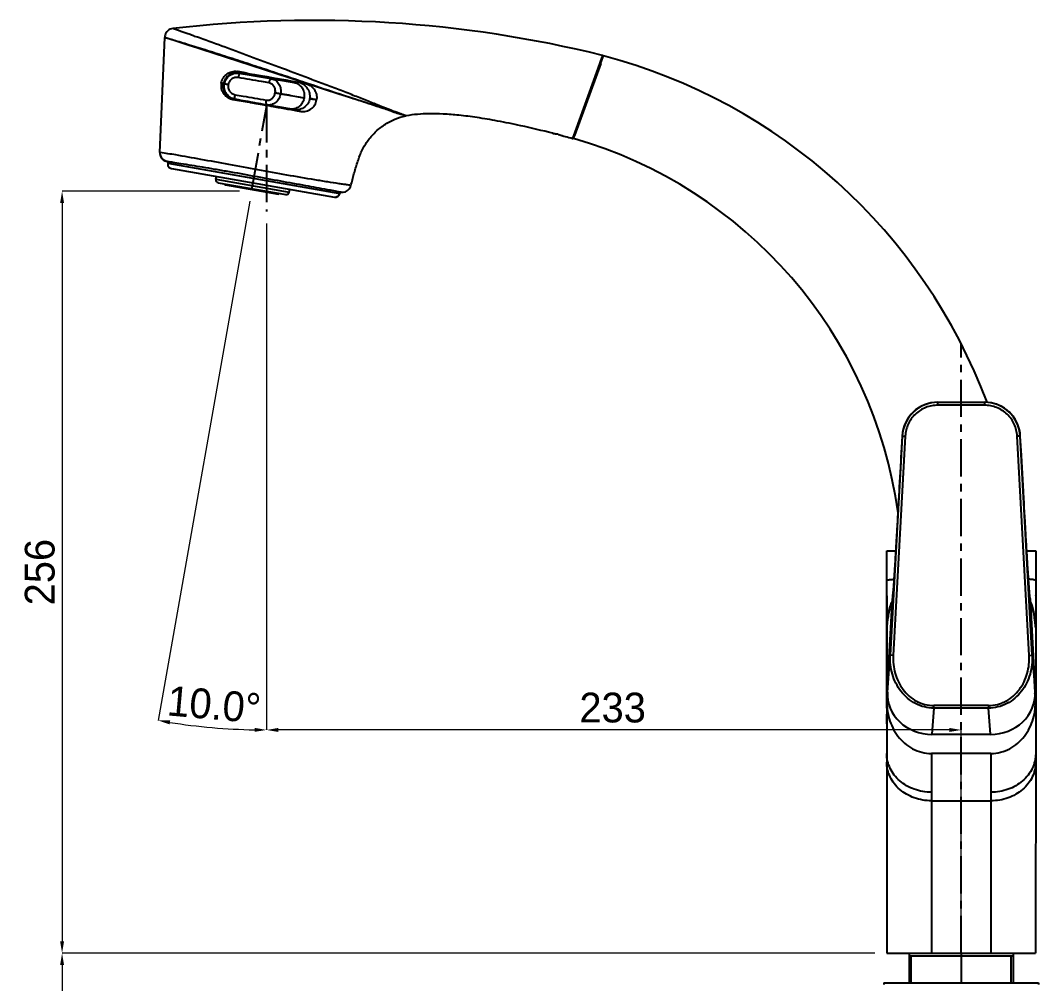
# Model space of a CAD drawing. Extents: x 0 to 1128, y 0 to 827.
# Drawn here: x 404.4 to 746.3, y 301.7 to 625.1 of the extents above; entities that cross this region are included whole.
import ezdxf

# ---------------------------------------------------------------- set-up
doc = ezdxf.new("R2010")
doc.units = 0
doc.header["$LTSCALE"] = 10
doc.header["$MEASUREMENT"] = 0
doc.header["$PDMODE"] = 3
doc.header["$PDSIZE"] = -10
doc.linetypes.add('CENTER', pattern=[2, 1.25, -0.25, 0.25, -0.25])
doc.layers.get('0').update_dxf_attribs({"linetype": 'CONTINUOUS'})
doc.layers.get('DEFPOINTS').update_dxf_attribs({"linetype": 'CONTINUOUS'})
for name, color, linetype in [('DEF_LAYER_ASSEM_MEMBER', 7, 'CONTINUOUS'), ('DLK3015-CA1_시공도$0$1', 7, 'CONTINUOUS'), ('DLK3015-CA1_시공도$0$DEF_LAYER_ASSEM_MEMBER', 7, 'CONTINUOUS')]:
    doc.layers.add(name, color=color, linetype=linetype)
doc.layers.add('실선', color=7, linetype='CONTINUOUS', lineweight=25)
doc.styles.add('DLK3015-CA1_시공도$0$Daelim Dimension', font='')
doc.styles.get('DLK3015-CA1_시공도$0$Daelim Dimension').set_extended_font_data('나눔고딕')
doc.dimstyles.new('DLK3015-CA1_시공도$0$DEFAULT', dxfattribs={"dimscale": 2, "dimtxt": 2, "dimasz": 2, "dimexe": 0, "dimexo": 2, "dimgap": 1, "dimtad": 1, "dimdec": 1, "dimzin": 9, "dimdsep": 46, "dimtxsty": 'DLK3015-CA1_시공도$0$Daelim Dimension', "dimcen": 0.5, "dimclrd": 252, "dimclre": 252, "dimclrt": 3, "dimadec": 1, "dimazin": 0, "dimtfac": 1, "dimtdec": 1, "dimtix": 1, "dimtmove": 0, "dimatfit": 3, "dimfxl": 1, "dimtolj": 1, "dimtzin": 1, "dimlwd": 9, "dimlwe": 9, "dimarcsym": 0})

# ---------------------------------------------------------------- blocks, each defined once
blk = doc.blocks.new('*D3')
at = {"color": 5, "lineweight": 9, "ltscale": 0.5, "transparency": 16777216}
for p, q in [((691.29, 311.97), (418.45, 311.97)), ((418.45, 307.97), (418.45, 123.21)), ((667.03, 119.21), (418.45, 119.21))]:
    blk.add_line(p, q, dxfattribs=at)
at = {"color": 5, "ltscale": 0.5, "transparency": 16777216}
for points in [[(417.78, 307.97), (419.11, 307.97), (418.45, 311.97)], [(417.78, 123.21), (419.11, 123.21), (418.45, 119.21)]]:
    blk.add_solid(points, dxfattribs=at)
at = {"layer": 'DEFPOINTS', "color": 0, "ltscale": 0.5, "transparency": 16777216}
for p in [(695.29, 311.97), (418.45, 119.21), (671.03, 119.21)]:
    blk.add_point(p, dxfattribs=at)
at = {"color": 7, "ltscale": 0.5, "transparency": 16777216, "insert": (411, 215.59), "char_height": 10, "attachment_point": 5, "rotation": 90, "style": 'DLK3015-CA1_시공도$0$Daelim Dimension'}
blk.add_mtext('\\A1;525', dxfattribs=at)
blk = doc.blocks.new('*D4')
at = {"color": 5, "lineweight": 9, "ltscale": 0.5, "transparency": 16777216}
for p, q in [((481.46, 564.45), (450.68, 390.08)), ((487.08, 556.92), (487.08, 386.89))]:
    blk.add_line(p, q, dxfattribs=at)
blk.add_arc((487.08, 596.27), 209.38, 261.0829, 268.9054, dxfattribs=at)
at = {"color": 5, "ltscale": 0.5, "transparency": 16777216}
for points in [[(454.52, 388.76), (454.74, 390.08), (450.68, 390.08)], [(483.09, 387.59), (483.08, 386.26), (487.08, 386.89)]]:
    blk.add_solid(points, dxfattribs=at)
at = {"layer": 'DEFPOINTS', "color": 0, "ltscale": 0.5, "transparency": 16777216}
for p in [(487.08, 596.6), (487.14, 596.59), (482.16, 568.39), (487.08, 560.92), (462.75, 388.31)]:
    blk.add_point(p, dxfattribs=at)
at = {"color": 7, "ltscale": 0.5, "transparency": 16777216, "insert": (469.48, 395.35), "char_height": 10, "attachment_point": 5, "rotation": 354.9941, "style": 'DLK3015-CA1_시공도$0$Daelim Dimension'}
blk.add_mtext('\\A1;10.0°', dxfattribs=at)
blk = doc.blocks.new('*D5')
at = {"color": 5, "lineweight": 9, "ltscale": 0.5, "transparency": 16777216}
for p, q in [((478.05, 567.77), (418.45, 567.77)), ((418.45, 563.77), (418.45, 315.97)), ((478.05, 311.97), (418.45, 311.97))]:
    blk.add_line(p, q, dxfattribs=at)
at = {"color": 5, "ltscale": 0.5, "transparency": 16777216}
for points in [[(417.78, 563.77), (419.11, 563.77), (418.45, 567.77)], [(417.78, 315.97), (419.11, 315.97), (418.45, 311.97)]]:
    blk.add_solid(points, dxfattribs=at)
at = {"layer": 'DEFPOINTS', "color": 0, "ltscale": 0.5, "transparency": 16777216}
for p in [(482.05, 567.77), (418.45, 311.97), (482.05, 311.97)]:
    blk.add_point(p, dxfattribs=at)
at = {"color": 7, "ltscale": 0.5, "transparency": 16777216, "insert": (411, 439.87), "char_height": 10, "attachment_point": 5, "rotation": 90, "style": 'DLK3015-CA1_시공도$0$Daelim Dimension'}
blk.add_mtext('\\A1;256', dxfattribs=at)
blk = doc.blocks.new('*D6')
at = {"color": 5, "lineweight": 9, "ltscale": 0.5, "transparency": 16777216}
for p, q in [((487.08, 458.84), (487.08, 386.89)), ((716.29, 386.89), (491.08, 386.89)), ((720.29, 315.97), (720.29, 386.89))]:
    blk.add_line(p, q, dxfattribs=at)
at = {"color": 5, "ltscale": 0.5, "transparency": 16777216}
for points in [[(491.08, 387.56), (491.08, 386.22), (487.08, 386.89)], [(716.29, 387.56), (716.29, 386.22), (720.29, 386.89)]]:
    blk.add_solid(points, dxfattribs=at)
at = {"layer": 'DEFPOINTS', "color": 0, "ltscale": 0.5, "transparency": 16777216}
for p in [(487.08, 462.84), (487.08, 386.89), (720.29, 311.97)]:
    blk.add_point(p, dxfattribs=at)
at = {"color": 7, "ltscale": 0.5, "transparency": 16777216, "insert": (603.28, 394.34), "char_height": 10, "attachment_point": 5, "style": 'DLK3015-CA1_시공도$0$Daelim Dimension'}
blk.add_mtext('\\A1;233', dxfattribs=at)

msp = doc.modelspace()

# ---------------------------------------------------------------- linework, layer by layer
at = {"color": 7, "linetype": 'Continuous'}
for p, q in [((451.24, 580.81), (452.97, 619.39)), ((452.96, 619.39), (452.96, 619.39)), ((453.23, 619.3), (452.96, 619.39)), ((452.96, 619.39), (452.97, 619.39)), ((469.22, 614.1), (452.97, 619.39)), ((458.06, 617.73), (453.23, 619.3)), ((464.57, 619.21), (463.9, 619.45)), ((494.73, 605.8), (469.22, 614.1)), ((590.19, 585.66), (600.13, 612.96)), ((599.92, 613.35), (590.79, 588.13)), ((599.91, 613.35), (599.14, 611.22)), ((599.3, 610.69), (590.5, 586.52)), ((477.27, 607.97), (477.46, 607.94)), ((477.82, 607.45), (477.7, 607.47)), ((477.96, 607.43), (477.82, 607.45)), ((478.23, 607.38), (477.96, 607.43)), ((478.74, 607.3), (478.23, 607.38)), ((479.23, 607.22), (478.74, 607.3)), ((479.23, 607.22), (479.28, 607.22)), ((479.23, 607.22), (479.28, 607.22)), ((479.28, 607.22), (496.32, 604.21)), ((480.05, 607.43), (482.12, 607.06)), ((482.12, 607.06), (482.06, 606.72)), ((483.05, 606.55), (483.11, 606.89)), ((506.56, 601.96), (494.47, 605.89)), ((500.01, 604.09), (494.73, 605.81)), ((597.87, 607.7), (591.07, 588.87)), ((471.88, 604.05), (471.9, 604.16)), ((472.57, 603.96), (472.56, 603.96)), ((472.57, 604.01), (472.58, 604)), ((472.6, 603.82), (472.61, 603.86)), ((472.6, 603.82), (472.6, 603.82)), ((472.63, 603.95), (472.62, 603.95)), ((472.64, 603.99), (472.64, 603.99)), ((472.9, 603.78), (472.9, 603.79)), ((474.21, 603.56), (472.9, 603.79)), ((472.9, 603.78), (474.21, 603.55)), ((474.21, 603.56), (474.21, 603.55)), ((494.44, 604.9), (494.37, 604.55)), ((495.36, 604.38), (495.42, 604.72)), ((495.42, 604.72), (497.49, 604.35)), ((499.86, 604), (499.98, 603.98)), ((506.55, 601.96), (502.75, 603.2)), ((519.58, 597.72), (506.55, 601.96)), ((475.38, 598.69), (475.72, 598.61)), ((476.33, 598.65), (476.53, 598.61)), ((476.53, 598.61), (476.86, 598.54)), ((476.86, 598.54), (477.68, 598.39)), ((477.57, 598.33), (477.62, 598.32)), ((477.62, 598.32), (478.42, 598.19)), ((477.72, 598.38), (477.67, 598.39)), ((477.72, 598.38), (477.68, 598.39)), ((480.84, 597.83), (477.72, 598.38)), ((489.98, 600.76), (489.99, 600.78)), ((489.98, 600.76), (491.8, 600.44)), ((491.8, 600.46), (489.99, 600.78)), ((491.8, 600.46), (491.8, 600.44)), ((499.7, 599.12), (499.68, 599.01)), ((480.49, 597.82), (478.42, 598.19)), ((480.51, 597.89), (480.49, 597.82)), ((481.48, 597.63), (481.49, 597.72)), ((494.76, 595.38), (491.64, 595.93)), ((492.82, 595.72), (492.8, 595.64)), ((493.79, 595.48), (493.8, 595.54)), ((495.87, 595.11), (493.79, 595.48)), ((498.45, 594.6), (498.63, 594.57)), ((533.92, 593.06), (532.6, 593.49)), ((533.78, 593.1), (532.6, 593.49)), ((533.92, 593.06), (533.78, 593.1)), ((591.07, 588.87), (589.84, 585.48)), ((583.11, 587.22), (583.12, 587.22)), ((583.12, 587.22), (583.17, 587.21)), ((586.47, 586.36), (586.51, 586.35)), ((589.84, 585.48), (589.96, 585.83)), ((451.24, 580.81), (451.39, 580.78)), ((454.02, 577.66), (453.7, 577.72)), ((454.04, 577.66), (453.95, 577.13)), ((453.95, 577.13), (511.66, 566.96)), ((455.17, 575.43), (509.93, 565.77)), ((470.08, 571.77), (470.24, 572.77)), ((470.08, 571.77), (494.67, 567.44)), ((470.9, 570.63), (493.51, 566.64)), ((473.27, 569.96), (491.05, 566.82)), ((494.67, 567.44), (494.86, 568.43)), ((511.41, 567), (511.52, 567.53)), ((511.76, 567.49), (511.65, 566.96)), ((511.66, 566.96), (511.76, 567.49)), ((512.09, 567.43), (511.81, 567.48)), ((515.43, 569.7), (515.43, 569.7)), ((515.43, 569.7), (515.43, 569.7)), ((712.46, 496.91), (728.16, 496.91)), ((712.49, 495.91), (712.49, 496.91)), ((728.13, 495.91), (712.49, 495.91)), ((728.13, 496.91), (728.13, 495.91)), ((700.5, 485.57), (696.47, 411.95)), ((701.5, 485.52), (697.47, 411.89)), ((700.47, 485.57), (700.26, 481.72)), ((700.47, 485.57), (701.5, 485.52)), ((700.47, 485.57), (700.47, 485.57)), ((700.47, 485.57), (700.47, 485.57)), ((740.14, 485.57), (739.11, 485.51)), ((743.13, 411.89), (739.11, 485.51)), ((740.14, 485.57), (739.9, 487.41)), ((744.13, 411.95), (740.11, 485.57)), ((740.14, 485.57), (740.14, 485.57)), ((740.14, 485.57), (740.14, 485.57)), ((740.35, 481.77), (740.14, 485.57)), ((695.3, 431.97), (695.3, 378.97)), ((695.79, 405.32), (697.2, 431.01)), ((697.21, 431.09), (697.2, 431.01)), ((743.41, 431.01), (743.4, 431.09)), ((743.41, 431.01), (744.81, 405.32)), ((745.3, 431.97), (745.3, 378.97)), ((695.51, 399.62), (696.47, 411.95)), ((697.47, 411.89), (696.47, 411.95)), ((743.13, 411.89), (744.13, 411.95)), ((744.13, 411.95), (745.09, 399.62)), ((695.51, 399.62), (695.79, 405.32)), ((745.09, 399.62), (744.81, 405.32)), ((711.14, 394.2), (710.46, 385.42)), ((729.46, 395.07), (711.14, 395.07)), ((711.14, 394.2), (711.14, 395.07)), ((729.46, 394.2), (711.14, 394.2)), ((729.46, 395.07), (729.46, 394.2)), ((730.14, 385.42), (729.46, 394.2)), ((710.46, 385.42), (730.14, 385.42))]:
    msp.add_line(p, q, dxfattribs=at)
for p, q in [((695.3, 446.97), (698.3, 446.97)), ((742.31, 446.97), (745.3, 446.97)), ((720.29, 311.97), (720.29, 301.97))]:
    msp.add_line(p, q)
at = {"color": 6, "linetype": 'Continuous'}
for p, q in [((745.3, 431.97), (745.3, 431.99)), ((695.3, 394.21), (695.3, 394.22)), ((695.3, 378.97), (695.3, 378.95))]:
    msp.add_line(p, q, dxfattribs=at)
at = {"color": 7, "linetype": 'Continuous'}
for points in [[(455.61, 622.38), (455.17, 622.29), (454.72, 622.13), (454.31, 621.9), (453.95, 621.62), (453.64, 621.3), (453.39, 620.94), (453.2, 620.56), (453.06, 620.17), (452.99, 619.77), (452.96, 619.39)], [(469.22, 614.1), (464.86, 615.52), (461.12, 616.73), (458.06, 617.73)], [(600.13, 612.96), (600.14, 613.03), (600.14, 613.1), (600.13, 613.16), (600.1, 613.22), (600.06, 613.27), (600.01, 613.31), (599.96, 613.34), (599.92, 613.35)], [(477.7, 607.47), (477.64, 607.47), (477.58, 607.48), (477.51, 607.49), (477.42, 607.5), (477.3, 607.51), (477.14, 607.52), (476.91, 607.52), (476.63, 607.51), (476.31, 607.47), (475.98, 607.41), (475.62, 607.31), (475.26, 607.17), (474.9, 607.01), (474.55, 606.8), (474.21, 606.55), (473.89, 606.27), (473.59, 605.94), (473.31, 605.58), (473.07, 605.18), (472.87, 604.75), (472.71, 604.29), (472.61, 603.86)], [(472.6, 603.82), (472.55, 603.41), (472.54, 602.96), (472.57, 602.52), (472.64, 602.09), (472.75, 601.68), (472.89, 601.3), (473.07, 600.94), (473.27, 600.6), (473.5, 600.29), (473.74, 600.01), (474, 599.75), (474.28, 599.53), (474.56, 599.33), (474.84, 599.16), (475.11, 599.02), (475.36, 598.92)], [(515.73, 598.97), (511.38, 600.39), (506.55, 601.96)], [(475.36, 598.92), (475.57, 598.84), (475.73, 598.79), (475.85, 598.76), (475.94, 598.74), (476, 598.72), (476.06, 598.7), (476.12, 598.69), (476.17, 598.68), (476.22, 598.67), (476.33, 598.65)], [(589.84, 585.48), (589.9, 585.47), (589.98, 585.48), (590.07, 585.51), (590.14, 585.58), (590.19, 585.66)], [(451.24, 580.81), (451.26, 580.31), (451.44, 579.59), (451.81, 578.91), (452.34, 578.35), (452.99, 577.94), (453.7, 577.72)], [(451.24, 580.81), (451.26, 580.8), (451.31, 580.8)], [(453.95, 577.13), (453.94, 576.84), (454, 576.45), (454.18, 576.08), (454.45, 575.78), (454.79, 575.55), (455.17, 575.43)], [(512.09, 567.43), (512.81, 567.41), (513.59, 567.6), (514.3, 567.99), (514.87, 568.54), (515.27, 569.21), (515.43, 569.7)], [(710.38, 496.71), (708.63, 496.29), (706.73, 495.46), (705, 494.32), (703.49, 492.89), (702.25, 491.23), (701.32, 489.38)], [(739.9, 487.41), (739.3, 489.38), (738.36, 491.22), (737.12, 492.89), (735.62, 494.31), (733.89, 495.46), (731.99, 496.28), (730.23, 496.71)], [(701.32, 489.38), (700.72, 487.41), (700.47, 485.57)], [(700.47, 485.57), (699.76, 472.75), (699.44, 467), (699.14, 461.67), (698.86, 456.71), (698.6, 452.1), (698.35, 447.83), (698.11, 443.92), (697.9, 440.41), (697.7, 437.37), (697.53, 434.88), (697.39, 433.01), (697.28, 431.76), (697.2, 431.09)], [(741.17, 466.99), (740.5, 478.98), (740.14, 485.57)], [(743.4, 431.09), (743.33, 431.75), (743.22, 433.01), (743.07, 434.88), (742.9, 437.37), (742.71, 440.41), (742.49, 443.92), (742.26, 447.83), (742.01, 452.1), (741.75, 456.71), (741.47, 461.66), (741.17, 466.99)]]:
    msp.add_lwpolyline(points, dxfattribs=at)
for centre, radius, start, end in [((502.8, 218.6), 406.52, 76.1786, 96.6657), ((479.1, 602.15), 5.36, 88.329, 100.272), ((479.09, 602), 5.51, 79.9996, 88.3383), ((479.36, 603.58), 5.47, 251.9694, 252.4366), ((479.37, 603.59), 5.48, 252.4367, 253.3327), ((479.38, 603.62), 5.51, 253.3372, 259.999), ((937.85, 3189.52), 2627.21, 260.22489, 260.34615), ((105.46, -1544.03), 2179, 79.64138, 79.78758), ((383.46, -24.49), 634.24, 79.44159, 79.6633), ((629.31, 1376.68), 788.29, 260.35837, 260.53674), ((581.29, 573.11), 14.22, 82.2644, 82.4188), ((581.75, 576.57), 10.74, 81.8086, 82.2111), ((581.04, 572.29), 15.09, 69.4056, 69.5679), ((579.11, 567.2), 20.53, 68.9734, 69.3407), ((471.07, 571.62), 1, 171, 260), ((473.31, 570.2), 0.25, 170.5, 260), ((491.09, 567.07), 0.25, 260, 349.5), ((493.68, 567.63), 1, 260, 349), ((510.19, 567.24), 1.49, 260, 349), ((510.19, 567.25), 1.5, 260.0313, 275.0721), ((510.19, 567.23), 1.48, 275.0853, 276.1235), ((510.18, 567.28), 1.53, 290.3206, 291.6482), ((510.21, 567.22), 1.46, 305.2913, 306.4091), ((510.19, 567.24), 1.49, 306.446, 349.0012), ((712.46, 484.91), 12, 89.9979, 176.8462), ((712.48, 484.91), 12, 89.9933, 176.8627), ((728.13, 484.91), 12, 3.1282, 89.9976), ((728.15, 484.91), 12, 13.0705, 89.9927), ((728.13, 484.91), 12.03, 3.1544, 13.0621), ((689.19, 432.12), 8.08, 352.0694, 352.5122), ((751.11, 432.08), 7.78, 187.4742, 187.9301)]:
    msp.add_arc(centre, radius, start, end, dxfattribs=at)
for centre, major_axis, ratio, start_param, end_param in [((482.13, 607.07), (0.985, -0.174), 0.003491, -1.570796, 0), ((488.77, 605.9), (6.25, -1.1), 0.003491, 3.579805, 5.844973), ((495.42, 604.72), (0.985, -0.174), 0.003491, -3.141593, -1.570796), ((480.49, 597.82), (0.985, -0.174), 0.003491, 0, 1.570796), ((487.15, 596.71), (6.4, -1.14), 0.00332, 0.793891, 2.976027), ((487.14, 596.64), (5.66, -1), 0.003491, -3.141593, 0), ((493.79, 595.47), (0.985, -0.174), 0.003491, 1.570796, 3.141593), ((710.51, 399.06), (15.01, 0.27), 0.909026, -3.201827, -1.590326), ((730.09, 399.06), (-15.01, 0.27), 0.909026, -4.69286, -3.081358)]:
    msp.add_ellipse(centre, major_axis=major_axis, ratio=ratio, start_param=start_param, end_param=end_param, dxfattribs=at)
for points, knots in [([(463.9, 619.45), (463.34, 619.65), (462.27, 620.04), (460.73, 620.59), (459.33, 621.08), (458.11, 621.51), (457.22, 621.82), (456.63, 622.02), (456.28, 622.15), (456, 622.24), (455.8, 622.31), (455.68, 622.35), (455.63, 622.37), (455.61, 622.38)], [0, 0, 0, 0, 0.201996, 0.389356, 0.559087, 0.707441, 0.830179, 0.88047, 0.922608, 0.956065, 0.980328, 0.995044, 1, 1, 1, 1]), ([(452.96, 619.39), (453.14, 619.34), (453.81, 619.15), (455.19, 618.75), (457.24, 618.15), (460.8, 617.07), (465.82, 615.51), (472.24, 613.46), (479, 611.26), (485.95, 608.97), (493.01, 606.64), (497.73, 605.07), (500.09, 604.28)], [0, 0, 0, 0, 0.011495, 0.042179, 0.086916, 0.141169, 0.267222, 0.405736, 0.54963, 0.698286, 0.849225, 1, 1, 1, 1]), ([(533.47, 593.21), (532.88, 593.44), (531.32, 594), (528.58, 595.04), (525.08, 596.41), (521.06, 598.02), (516.69, 599.76), (512.06, 601.55), (507.27, 603.37), (500.74, 605.84), (492.52, 608.92), (482.77, 612.55), (473.47, 615.98), (467.44, 618.18), (464.57, 619.21)], [0, 0, 0, 0, 0.025935, 0.067409, 0.119541, 0.179019, 0.243535, 0.311298, 0.381114, 0.452203, 0.595955, 0.738598, 0.87571, 1, 1, 1, 1]), ([(471.9, 604.15), (472.01, 604.76), (472.47, 605.93), (473.77, 607.26), (475.45, 608), (476.67, 608.06), (477.27, 607.97)], [0, 0, 0, 0, 0.255514, 0.504536, 0.751017, 1, 1, 1, 1]), ([(472.9, 603.79), (472.95, 604.09), (473.12, 604.66), (473.53, 605.45), (474.09, 606.14), (474.77, 606.7), (475.54, 607.12), (476.38, 607.37), (477.24, 607.47), (477.82, 607.42), (478.1, 607.37)], [0, 0, 0, 0, 0.127469, 0.253824, 0.379555, 0.504888, 0.629633, 0.753749, 0.877285, 1, 1, 1, 1]), ([(477.59, 605.94), (477.22, 606.01), (476.63, 605.99), (475.91, 605.76), (475.4, 605.48), (474.97, 605.1), (474.61, 604.64), (474.35, 604.12), (474.25, 603.75), (474.21, 603.56)], [0, 0, 0, 0, 0.247306, 0.372134, 0.497317, 0.622775, 0.748425, 0.874187, 1, 1, 1, 1]), ([(480.05, 607.43), (479.68, 607.5), (479.04, 607.62), (478.3, 607.76), (477.85, 607.84), (477.61, 607.89), (477.45, 607.92), (477.37, 607.94), (477.34, 607.95)], [0, 0, 0, 0, 0.405165, 0.708595, 0.821161, 0.907369, 0.967038, 1, 1, 1, 1]), ([(477.46, 607.94), (479.3, 607.62), (486.76, 606.31), (494.23, 605), (499.86, 604)], [0, 0, 0, 0, 0.245862, 1, 1, 1, 1]), ([(478.1, 607.37), (478.09, 607.37), (478.05, 607.36), (478.02, 607.32), (477.99, 607.28), (477.95, 607.22), (477.9, 607.12), (477.84, 606.96), (477.77, 606.73), (477.7, 606.48), (477.64, 606.21), (477.6, 606.03), (477.59, 605.94)], [0, 0, 0, 0, 0.035006, 0.061435, 0.095704, 0.138619, 0.190234, 0.318108, 0.473501, 0.646142, 0.824978, 1, 1, 1, 1]), ([(487.94, 604.12), (487.11, 604.26), (483.66, 604.87), (480.21, 605.48), (477.59, 605.94)], [0, 0, 0, 0, 0.241051, 1, 1, 1, 1]), ([(478.1, 607.37), (478.06, 607.38), (477.99, 607.4), (477.9, 607.41), (477.84, 607.43), (477.81, 607.43), (477.78, 607.44), (477.76, 607.44), (477.75, 607.45), (477.74, 607.45), (477.74, 607.45), (477.74, 607.45), (477.73, 607.45), (477.74, 607.45), (477.74, 607.45), (477.74, 607.45), (477.75, 607.45), (477.76, 607.45), (477.78, 607.45), (477.8, 607.45), (477.83, 607.44), (477.87, 607.44), (477.94, 607.43), (478.03, 607.42), (478.17, 607.39), (478.33, 607.37), (478.52, 607.34), (478.82, 607.29), (479.06, 607.25), (479.23, 607.22)], [0, 0, 0, 0, 0.067887, 0.121844, 0.143568, 0.161775, 0.176452, 0.187599, 0.19185, 0.195222, 0.197718, 0.199347, 0.20015, 0.200591, 0.201735, 0.20373, 0.206597, 0.21034, 0.220465, 0.23411, 0.251274, 0.271954, 0.296148, 0.35506, 0.42797, 0.514824, 0.615567, 0.730119, 1, 1, 1, 1]), ([(488.84, 605.48), (487.98, 605.63), (484.4, 606.26), (480.82, 606.89), (478.1, 607.37)], [0, 0, 0, 0, 0.241044, 1, 1, 1, 1]), ([(487.94, 604.11), (487.96, 604.2), (488, 604.38), (488.08, 604.65), (488.16, 604.86), (488.25, 605.02), (488.33, 605.15), (488.44, 605.29), (488.57, 605.41), (488.71, 605.48), (488.8, 605.48), (488.84, 605.48)], [0, 0, 0, 0, 0.155644, 0.315682, 0.472499, 0.546987, 0.617509, 0.743563, 0.847379, 0.930521, 1, 1, 1, 1]), ([(496.32, 604.21), (495.32, 604.38), (492.82, 604.8), (490.33, 605.22), (488.84, 605.48)], [0, 0, 0, 0, 0.40201, 1, 1, 1, 1]), ([(488.84, 605.48), (489.09, 605.44), (489.57, 605.29), (490.23, 604.92), (490.81, 604.4), (491.28, 603.76), (491.62, 603.01), (491.9, 601.91), (491.9, 601.03), (491.8, 600.46)], [0, 0, 0, 0, 0.115161, 0.231549, 0.3505, 0.473208, 0.600314, 0.731335, 1, 1, 1, 1]), ([(471.88, 604.05), (471.77, 603.47), (471.79, 602.25), (472.49, 600.59), (473.74, 599.31), (474.82, 598.82), (475.38, 598.68)], [0, 0, 0, 0, 0.253004, 0.505582, 0.754396, 1, 1, 1, 1]), ([(472.14, 604.02), (472.1, 604.03), (472.04, 604.04), (471.96, 604.05), (471.9, 604.05), (471.88, 604.06), (471.87, 604.06)], [0, 0, 0, 0, 0.416923, 0.722551, 0.916794, 1, 1, 1, 1]), ([(471.89, 604.15), (471.89, 604.15), (471.92, 604.14), (471.97, 604.13), (472.05, 604.11), (472.12, 604.1), (472.15, 604.09)], [0, 0, 0, 0, 0.082842, 0.27696, 0.58271, 1, 1, 1, 1]), ([(472.56, 603.96), (472.52, 603.97), (472.38, 603.99), (472.24, 604.01), (472.14, 604.02)], [0, 0, 0, 0, 0.292929, 1, 1, 1, 1]), ([(472.15, 604.09), (472.18, 604.08), (472.32, 604.06), (472.46, 604.03), (472.57, 604.01)], [0, 0, 0, 0, 0.206671, 1, 1, 1, 1]), ([(472.63, 603.81), (472.63, 603.82), (472.62, 603.82), (472.61, 603.82), (472.6, 603.82)], [0, 0, 0, 0, 0.663263, 1, 1, 1, 1]), ([(472.61, 603.86), (472.61, 603.86), (472.61, 603.86), (472.62, 603.85), (472.63, 603.85), (472.63, 603.85), (472.64, 603.85)], [0, 0, 0, 0, 0.071026, 0.258755, 0.568124, 1, 1, 1, 1]), ([(472.9, 603.78), (472.84, 603.79), (472.75, 603.8), (472.66, 603.81), (472.63, 603.81)], [0, 0, 0, 0, 0.632075, 1, 1, 1, 1]), ([(472.64, 603.85), (472.67, 603.84), (472.76, 603.82), (472.85, 603.8), (472.9, 603.79)], [0, 0, 0, 0, 0.367925, 1, 1, 1, 1]), ([(476.56, 598.63), (476.28, 598.69), (475.71, 598.84), (474.93, 599.24), (474.22, 599.77), (473.64, 600.43), (473.2, 601.19), (472.92, 602.03), (472.81, 602.9), (472.85, 603.49), (472.9, 603.78)], [0, 0, 0, 0, 0.124837, 0.249747, 0.374716, 0.499716, 0.624754, 0.749831, 0.874922, 1, 1, 1, 1]), ([(474.21, 603.55), (474.18, 603.36), (474.15, 602.97), (474.21, 602.4), (474.39, 601.84), (474.67, 601.34), (475.05, 600.9), (475.5, 600.55), (476.02, 600.29), (476.38, 600.19), (476.57, 600.16)], [0, 0, 0, 0, 0.125669, 0.251286, 0.37679, 0.502103, 0.627141, 0.751824, 0.876107, 1, 1, 1, 1]), ([(489.99, 600.78), (490.05, 601.16), (490.06, 601.74), (489.87, 602.47), (489.63, 602.96), (489.3, 603.39), (488.9, 603.74), (488.44, 603.99), (488.11, 604.09), (487.94, 604.12)], [0, 0, 0, 0, 0.262683, 0.391655, 0.517762, 0.640936, 0.761681, 0.880977, 1, 1, 1, 1]), ([(496.32, 604.21), (496.59, 604.16), (497.13, 604.01), (497.87, 603.62), (498.52, 603.09), (499.05, 602.43), (499.45, 601.67), (499.71, 600.84), (499.8, 599.98), (499.75, 599.4), (499.7, 599.12)], [0, 0, 0, 0, 0.121911, 0.244292, 0.36756, 0.491966, 0.617595, 0.744345, 0.871939, 1, 1, 1, 1]), ([(499.96, 603.95), (499.65, 604), (498.83, 604.13), (498.01, 604.27), (497.49, 604.35)], [0, 0, 0, 0, 0.372749, 1, 1, 1, 1]), ([(501.64, 598.86), (501.75, 599.48), (501.7, 600.79), (500.82, 602.53), (499.34, 603.8), (498.12, 604.24), (497.49, 604.35)], [0, 0, 0, 0, 0.249738, 0.499617, 0.749708, 1, 1, 1, 1]), ([(499.86, 604), (499.89, 604), (499.96, 603.98), (500.04, 603.97), (500.09, 603.96)], [0, 0, 0, 0, 0.291555, 1, 1, 1, 1]), ([(500.21, 603.92), (500.19, 603.92), (500.11, 603.93), (500.03, 603.94), (499.96, 603.95)], [0, 0, 0, 0, 0.158765, 1, 1, 1, 1]), ([(499.98, 603.98), (500.59, 603.86), (501.77, 603.37), (503.14, 602.07), (503.93, 600.37), (503.99, 599.12), (503.9, 598.52)], [0, 0, 0, 0, 0.254891, 0.505595, 0.752724, 1, 1, 1, 1]), ([(500.09, 604.28), (503.44, 603.17), (508.42, 601.5), (514.98, 599.34), (519.67, 597.82), (523.42, 596.61), (526.22, 595.69), (528.14, 595.05), (529.86, 594.47), (531.33, 593.96), (532.51, 593.55), (533.19, 593.32), (533.47, 593.21)], [0, 0, 0, 0, 0.301199, 0.447933, 0.589271, 0.721639, 0.783621, 0.841431, 0.893413, 0.93857, 0.974831, 1, 1, 1, 1]), ([(475.72, 598.61), (475.7, 598.61), (475.65, 598.63), (475.76, 598.62), (475.84, 598.6), (476.05, 598.58), (476.32, 598.53), (476.67, 598.48), (477.1, 598.41), (477.41, 598.36), (477.57, 598.33)], [0, 0, 0, 0, 0.022525, 0.040824, 0.099592, 0.199154, 0.339351, 0.519869, 0.740349, 1, 1, 1, 1]), ([(475.72, 598.61), (477.58, 598.28), (485.16, 596.94), (492.73, 595.6), (498.45, 594.6)], [0, 0, 0, 0, 0.246132, 1, 1, 1, 1]), ([(477.67, 598.39), (477.5, 598.42), (477.27, 598.47), (476.97, 598.52), (476.78, 598.56), (476.62, 598.59), (476.48, 598.62), (476.39, 598.64), (476.32, 598.65), (476.28, 598.66), (476.25, 598.67), (476.23, 598.67), (476.21, 598.68), (476.2, 598.68), (476.2, 598.68), (476.19, 598.68), (476.19, 598.68), (476.19, 598.69), (476.19, 598.69), (476.19, 598.69), (476.2, 598.69), (476.21, 598.69), (476.22, 598.68), (476.24, 598.68), (476.26, 598.68), (476.3, 598.67), (476.36, 598.67), (476.45, 598.65), (476.52, 598.64), (476.56, 598.63)], [0, 0, 0, 0, 0.269881, 0.384433, 0.485176, 0.572031, 0.644941, 0.703853, 0.728047, 0.748728, 0.765892, 0.779537, 0.789661, 0.793405, 0.796271, 0.798267, 0.799411, 0.799852, 0.800655, 0.802284, 0.80478, 0.808152, 0.812403, 0.823549, 0.838227, 0.856433, 0.878157, 0.932113, 1, 1, 1, 1]), ([(476.56, 598.63), (476.55, 598.64), (476.52, 598.66), (476.5, 598.71), (476.48, 598.76), (476.47, 598.83), (476.46, 598.94), (476.46, 599.12), (476.46, 599.35), (476.49, 599.61), (476.52, 599.89), (476.55, 600.07), (476.57, 600.16)], [0, 0, 0, 0, 0.034998, 0.061414, 0.095665, 0.138556, 0.190155, 0.31799, 0.473218, 0.646014, 0.824935, 1, 1, 1, 1]), ([(476.56, 598.63), (477.03, 598.55), (478.86, 598.23), (480.69, 597.91), (482.05, 597.67)], [0, 0, 0, 0, 0.25311, 1, 1, 1, 1]), ([(476.57, 600.16), (477.46, 600), (480.91, 599.39), (484.36, 598.78), (486.92, 598.33)], [0, 0, 0, 0, 0.257797, 1, 1, 1, 1]), ([(486.92, 598.33), (486.9, 598.24), (486.88, 598.06), (486.87, 597.78), (486.88, 597.51), (486.92, 597.26), (486.98, 597.05), (487.07, 596.89), (487.18, 596.78), (487.26, 596.75), (487.3, 596.74)], [0, 0, 0, 0, 0.155712, 0.315791, 0.47262, 0.617541, 0.743576, 0.847376, 0.930513, 1, 1, 1, 1]), ([(486.92, 598.33), (487.09, 598.3), (487.43, 598.28), (487.95, 598.35), (488.45, 598.54), (488.9, 598.84), (489.29, 599.22), (489.61, 599.68), (489.85, 600.2), (489.95, 600.58), (489.98, 600.76)], [0, 0, 0, 0, 0.11891, 0.238085, 0.358718, 0.481771, 0.60776, 0.736612, 0.867695, 1, 1, 1, 1]), ([(491.8, 600.44), (491.69, 599.87), (491.39, 599.03), (490.74, 598.09), (490.16, 597.5), (489.49, 597.07), (488.78, 596.79), (488.04, 596.67), (487.54, 596.7), (487.3, 596.74)], [0, 0, 0, 0, 0.272557, 0.404141, 0.531343, 0.653685, 0.771783, 0.886821, 1, 1, 1, 1]), ([(499.68, 599.01), (499.63, 598.72), (499.48, 598.16), (499.09, 597.38), (498.58, 596.69), (497.94, 596.12), (497.21, 595.68), (496.42, 595.4), (495.59, 595.29), (495.03, 595.33), (494.76, 595.38)], [0, 0, 0, 0, 0.128061, 0.255655, 0.382405, 0.508034, 0.63244, 0.755708, 0.878089, 1, 1, 1, 1]), ([(501.64, 598.86), (501.53, 598.23), (501.03, 597.02), (499.61, 595.68), (497.79, 595), (496.49, 595), (495.87, 595.11)], [0, 0, 0, 0, 0.249738, 0.499606, 0.749692, 1, 1, 1, 1]), ([(498.63, 594.57), (499.22, 594.49), (500.45, 594.55), (502.13, 595.32), (503.38, 596.66), (503.8, 597.82), (503.88, 598.4)], [0, 0, 0, 0, 0.250221, 0.502054, 0.753188, 1, 1, 1, 1]), ([(503.76, 598.45), (503.5, 598.5), (502.79, 598.64), (502.08, 598.77), (501.64, 598.86)], [0, 0, 0, 0, 0.377207, 1, 1, 1, 1]), ([(501.64, 598.86), (502.08, 598.78), (502.79, 598.67), (503.5, 598.55), (503.77, 598.51)], [0, 0, 0, 0, 0.622794, 1, 1, 1, 1]), ([(503.95, 598.41), (503.94, 598.41), (503.88, 598.43), (503.81, 598.44), (503.76, 598.45)], [0, 0, 0, 0, 0.191558, 1, 1, 1, 1]), ([(503.88, 598.4), (503.89, 598.41), (503.89, 598.45), (503.9, 598.49), (503.9, 598.52)], [0, 0, 0, 0, 0.240234, 1, 1, 1, 1]), ([(482.05, 597.67), (482.5, 597.59), (484.25, 597.28), (486, 596.97), (487.3, 596.74)], [0, 0, 0, 0, 0.255023, 1, 1, 1, 1]), ([(487.3, 596.74), (488.79, 596.47), (491.28, 596.02), (493.76, 595.56), (494.76, 595.38)], [0, 0, 0, 0, 0.597991, 1, 1, 1, 1]), ([(495.87, 595.11), (496.23, 595.04), (496.88, 594.92), (497.62, 594.78), (498.08, 594.69), (498.31, 594.65), (498.47, 594.61), (498.55, 594.6), (498.58, 594.59)], [0, 0, 0, 0, 0.406764, 0.710748, 0.823186, 0.908992, 0.967986, 1, 1, 1, 1]), ([(528.87, 594.7), (528.18, 594.92), (525.09, 595.93), (521.99, 596.94), (519.58, 597.72)], [0, 0, 0, 0, 0.222343, 1, 1, 1, 1]), ([(515.43, 569.7), (515.59, 570.34), (515.91, 571.63), (516.43, 573.55), (517, 575.45), (517.59, 577.35), (518.21, 579.24), (518.95, 581.09), (519.86, 582.86), (521.29, 585.09), (523.45, 587.62), (526.56, 590.14), (530.07, 592.04), (532.62, 592.82), (533.92, 593.06)], [0, 0, 0, 0, 0.062548, 0.125082, 0.187628, 0.250228, 0.312816, 0.375311, 0.437844, 0.500387, 0.625285, 0.75026, 0.875254, 1, 1, 1, 1]), ([(528.87, 594.7), (529.57, 594.47), (530.81, 594.06), (532.05, 593.66), (532.6, 593.49)], [0, 0, 0, 0, 0.561672, 1, 1, 1, 1]), ([(533.92, 593.06), (533.92, 593.06), (533.9, 593.06), (533.89, 593.07), (533.85, 593.08), (533.81, 593.1), (533.74, 593.12), (533.63, 593.16), (533.54, 593.19), (533.47, 593.21)], [0, 0, 0, 0, 0.013581, 0.059078, 0.135922, 0.244043, 0.384213, 0.557196, 1, 1, 1, 1]), ([(583.11, 587.22), (579.58, 588.11), (573.44, 589.58), (564.97, 591.31), (558.04, 592.49), (551.94, 593.28), (546.57, 593.71), (540.63, 593.84), (536.47, 593.52), (533.92, 593.06)], [0, 0, 0, 0, 0.219257, 0.379909, 0.520097, 0.642631, 0.750074, 0.844229, 1, 1, 1, 1]), ([(583.28, 587.2), (583.3, 587.19), (583.37, 587.18), (583.44, 587.17), (583.49, 587.17)], [0, 0, 0, 0, 0.216138, 1, 1, 1, 1]), ([(583.49, 587.17), (583.56, 587.15), (583.7, 587.13), (583.85, 587.11), (583.92, 587.09)], [0, 0, 0, 0, 0.462337, 1, 1, 1, 1]), ([(583.92, 587.09), (584.01, 587.08), (584.19, 587.04), (584.36, 587), (584.45, 586.98)], [0, 0, 0, 0, 0.482637, 1, 1, 1, 1]), ([(585.02, 586.84), (584.93, 586.87), (584.74, 586.91), (584.55, 586.96), (584.45, 586.98)], [0, 0, 0, 0, 0.502305, 1, 1, 1, 1]), ([(585.02, 586.84), (585.11, 586.81), (585.29, 586.76), (585.47, 586.71), (585.56, 586.68)], [0, 0, 0, 0, 0.511856, 1, 1, 1, 1]), ([(585.56, 586.68), (585.64, 586.66), (585.8, 586.6), (585.95, 586.55), (586.02, 586.53)], [0, 0, 0, 0, 0.529339, 1, 1, 1, 1]), ([(586.02, 586.53), (586.05, 586.52), (586.14, 586.48), (586.24, 586.45), (586.31, 586.42)], [0, 0, 0, 0, 0.284807, 1, 1, 1, 1]), ([(586.51, 586.35), (586.79, 586.27), (587.89, 585.99), (589, 585.7), (589.83, 585.48)], [0, 0, 0, 0, 0.248092, 1, 1, 1, 1]), ([(590.47, 586.43), (590.45, 586.37), (590.34, 586.26), (590.19, 586.25), (590.12, 586.26)], [0, 0, 0, 0, 0.490445, 1, 1, 1, 1]), ([(453.8, 577.7), (453.47, 577.77), (452.79, 578.02), (451.97, 578.74), (451.46, 579.72), (451.38, 580.44), (451.39, 580.78)], [0, 0, 0, 0, 0.241073, 0.498842, 0.757348, 1, 1, 1, 1]), ([(515.43, 569.7), (515.33, 569.71), (514.95, 569.77), (514.14, 569.89), (512.91, 570.07), (510.69, 570.4), (507.45, 570.9), (501.62, 571.84), (493.81, 573.18), (484.19, 574.93), (474.57, 576.72), (465.37, 578.39), (457.68, 579.75), (453.13, 580.51), (451.39, 580.78)], [0, 0, 0, 0, 0.004698, 0.01772, 0.037524, 0.062186, 0.121529, 0.188527, 0.334887, 0.487373, 0.639701, 0.786732, 0.918951, 1, 1, 1, 1]), ([(511.81, 567.48), (510.38, 567.73), (506.53, 568.44), (499.88, 569.65), (491.7, 571.14), (482.97, 572.76), (475.61, 574.1), (469.82, 575.1), (464.58, 575.99), (459.87, 576.73), (456, 577.34), (454.56, 577.57), (454.02, 577.66)], [0, 0, 0, 0, 0.074436, 0.199856, 0.345868, 0.499517, 0.653428, 0.72821, 0.799877, 0.925369, 0.971915, 1, 1, 1, 1]), ([(510.71, 565.84), (510.68, 565.83), (510.56, 565.79), (510.44, 565.77), (510.35, 565.76)], [0, 0, 0, 0, 0.254629, 1, 1, 1, 1]), ([(712.49, 495.91), (711.79, 495.91), (710.4, 495.78), (708.39, 495.2), (706.53, 494.24), (704.88, 492.95), (703.5, 491.37), (702.44, 489.57), (701.75, 487.59), (701.54, 486.21), (701.5, 485.52)], [0, 0, 0, 0, 0.125003, 0.250004, 0.375003, 0.500001, 0.625, 0.749999, 0.874999, 1, 1, 1, 1]), ([(739.11, 485.51), (739.07, 486.21), (738.87, 487.59), (738.17, 489.56), (737.12, 491.37), (735.74, 492.95), (734.09, 494.24), (732.22, 495.19), (730.21, 495.78), (728.82, 495.91), (728.13, 495.91)], [0, 0, 0, 0, 0.125001, 0.250001, 0.375, 0.499999, 0.624997, 0.749996, 0.874997, 1, 1, 1, 1]), ([(700.26, 481.72), (700.02, 477.28), (699.65, 470.64), (699.15, 461.8), (698.78, 455.24), (698.41, 448.82), (698.05, 442.76), (697.75, 438.1), (697.54, 434.92), (697.44, 433.58), (697.39, 432.98)], [0, 0, 0, 0, 0.272972, 0.408965, 0.544002, 0.676797, 0.803976, 0.917074, 0.963427, 1, 1, 1, 1]), ([(743.08, 434.84), (742.97, 436.36), (742.75, 439.72), (742.42, 445.05), (742.08, 450.89), (741.61, 459.02), (741.04, 469.34), (740.58, 477.62), (740.35, 481.77)], [0, 0, 0, 0, 0.097212, 0.214557, 0.340786, 0.47076, 0.734614, 1, 1, 1, 1]), ([(743.4, 431.07), (743.38, 431.24), (743.33, 431.69), (743.26, 432.5), (743.17, 433.58), (743.11, 434.39), (743.08, 434.84)], [0, 0, 0, 0, 0.142286, 0.354152, 0.640258, 1, 1, 1, 1]), ([(697.39, 432.98), (697.36, 432.59), (697.3, 431.95), (697.24, 431.32), (697.2, 431.07)], [0, 0, 0, 0, 0.615244, 1, 1, 1, 1]), ([(711.14, 394.2), (710.07, 394.2), (707.92, 394.47), (704.89, 395.63), (702.21, 397.45), (699.99, 399.81), (698.28, 402.55), (697.11, 405.56), (696.47, 408.73), (696.41, 410.88), (696.47, 411.95)], [0, 0, 0, 0, 0.124956, 0.249917, 0.374903, 0.499903, 0.624914, 0.749937, 0.874962, 1, 1, 1, 1]), ([(697.47, 411.89), (697.42, 410.89), (697.46, 408.86), (698.04, 405.87), (699.12, 403.03), (700.7, 400.43), (702.76, 398.19), (704.85, 396.73), (706.69, 395.88), (708.61, 395.26), (710.13, 395.07), (711.14, 395.07)], [0, 0, 0, 0, 0.125034, 0.250056, 0.375066, 0.500059, 0.625028, 0.749977, 0.812542, 0.875103, 1, 1, 1, 1]), ([(744.13, 411.95), (744.19, 410.88), (744.13, 408.72), (743.5, 405.56), (742.32, 402.55), (740.61, 399.8), (738.39, 397.45), (735.71, 395.63), (732.68, 394.47), (730.53, 394.2), (729.46, 394.2)], [0, 0, 0, 0, 0.125038, 0.250064, 0.375086, 0.500097, 0.625097, 0.750082, 0.875043, 1, 1, 1, 1]), ([(729.46, 395.07), (730.47, 395.06), (731.99, 395.26), (733.91, 395.88), (735.75, 396.73), (737.84, 398.18), (739.9, 400.42), (741.48, 403.03), (742.56, 405.87), (743.14, 408.86), (743.18, 410.88), (743.13, 411.89)], [0, 0, 0, 0, 0.124897, 0.187459, 0.250025, 0.374972, 0.499941, 0.624934, 0.749943, 0.874965, 1, 1, 1, 1])]:
    msp.add_open_spline(points, degree=3, knots=knots, dxfattribs=at)
msp.add_open_spline([(511.05, 566.03), (510.96, 565.96), (510.85, 565.9), (510.74, 565.86)], degree=3, dxfattribs=at)
at = {"layer": 'DEF_LAYER_ASSEM_MEMBER', "color": 7, "linetype": 'Continuous'}
for p, q in [((695.3, 394.21), (695.3, 446.97)), ((745.3, 446.97), (745.3, 394.21)), ((695.33, 421.48), (695.37, 422.39)), ((695.42, 422.38), (695.42, 422.37)), ((745.19, 422.37), (745.19, 422.37)), ((745.27, 421.47), (745.23, 422.38)), ((745.3, 394.19), (745.3, 388.92)), ((695.3, 392.21), (695.3, 388.92)), ((695.3, 385.61), (695.29, 311.97)), ((695.3, 385.62), (695.3, 378.97)), ((745.3, 385.56), (745.29, 311.97)), ((730.3, 378.97), (710.3, 378.97)), ((710.3, 365.98), (710.29, 311.97)), ((730.3, 365.98), (730.29, 311.97)), ((710.3, 363.09), (730.3, 363.09)), ((695.29, 311.97), (745.29, 311.97))]:
    msp.add_line(p, q, dxfattribs=at)
for points in [[(696.89, 429.62), (696.7, 429.21), (696.54, 428.79), (696.39, 428.36), (696.26, 427.91), (696.14, 427.44), (696.02, 426.96), (695.92, 426.46), (695.83, 425.96), (695.74, 425.45), (695.66, 424.93), (695.59, 424.43), (695.53, 423.94), (695.48, 423.47), (695.43, 423.04), (695.4, 422.66), (695.37, 422.39)], [(697.15, 430.1), (697.1, 430.03), (696.89, 429.62)], [(743.91, 429.21), (743.72, 429.62), (743.5, 430.02), (743.46, 430.09)], [(745.23, 422.38), (745.21, 422.65), (745.17, 423.03), (745.12, 423.46), (745.07, 423.93), (745.01, 424.42), (744.94, 424.92), (744.86, 425.44), (744.78, 425.95), (744.68, 426.46), (744.58, 426.95), (744.47, 427.43), (744.35, 427.9), (744.21, 428.35), (744.07, 428.79), (743.91, 429.21)]]:
    msp.add_lwpolyline(points, dxfattribs=at)
for centre, radius, start, end in [((705.6, 421.84), 10.3, 167.8713, 176.9274), ((735, 421.84), 10.3, 3.0648, 12.1201), ((705.6, 421.84), 10.29, 176.9249, 179.9941), ((749.29, 416.99), 54.14, 174.2901, 175.2396), ((745.21, 417.39), 50.04, 173.8901, 174.2791), ((695.02, 417.35), 50.42, 5.7121, 6.1123), ((690.07, 416.88), 55.39, 4.7618, 5.6904), ((735.01, 421.84), 10.29, 359.9969, 3.0673), ((-413.19, 390.65), 1108.49, 359.91069, 0.08071), ((1853.51, 390.47), 1108.21, 179.9102, 180.08027)]:
    msp.add_arc(centre, radius, start, end, dxfattribs=at)
for points, knots in [([(695.3, 436.97), (695.3, 436.99), (695.31, 437.02), (695.34, 437.07), (695.39, 437.12), (695.49, 437.18), (695.67, 437.25), (695.93, 437.32), (696.27, 437.37), (696.68, 437.42), (697.16, 437.46), (697.5, 437.48), (697.68, 437.48)], [0, 0, 0, 0, 0.020208, 0.042431, 0.068792, 0.100577, 0.182903, 0.29217, 0.428919, 0.592987, 0.783657, 1, 1, 1, 1]), ([(745.3, 436.97), (745.3, 436.98), (745.3, 437.02), (745.26, 437.07), (745.21, 437.11), (745.11, 437.18), (744.94, 437.24), (744.67, 437.31), (744.33, 437.37), (743.93, 437.42), (743.45, 437.46), (743.11, 437.47), (742.93, 437.48)], [0, 0, 0, 0, 0.020179, 0.042379, 0.068723, 0.100497, 0.182815, 0.292085, 0.428847, 0.592933, 0.783628, 1, 1, 1, 1]), ([(697.09, 429.03), (697.03, 428.97), (696.91, 428.83), (696.76, 428.58), (696.62, 428.28), (696.42, 427.82), (696.21, 427.16), (696, 426.3), (695.82, 425.39), (695.62, 424.19), (695.51, 423.3), (695.45, 422.72)], [0, 0, 0, 0, 0.038093, 0.082462, 0.132485, 0.187825, 0.311379, 0.447464, 0.590237, 0.73394, 1, 1, 1, 1]), ([(745.15, 422.72), (745.09, 423.3), (744.98, 424.2), (744.78, 425.39), (744.6, 426.3), (744.39, 427.16), (744.18, 427.82), (743.99, 428.28), (743.84, 428.57), (743.69, 428.82), (743.58, 428.96), (743.52, 429.02)], [0, 0, 0, 0, 0.266339, 0.410051, 0.552782, 0.688796, 0.812272, 0.867575, 0.917568, 0.96192, 1, 1, 1, 1]), ([(695.33, 421.48), (695.33, 421.46), (695.33, 421.44), (695.33, 421.41), (695.32, 421.39), (695.32, 421.38), (695.32, 421.37), (695.32, 421.37), (695.32, 421.37), (695.31, 421.37), (695.31, 421.38), (695.31, 421.39), (695.31, 421.42), (695.31, 421.45), (695.31, 421.49), (695.3, 421.53), (695.3, 421.6), (695.3, 421.71), (695.3, 421.79), (695.3, 421.84)], [0, 0, 0, 0, 0.073166, 0.127934, 0.165133, 0.177429, 0.185716, 0.190296, 0.192692, 0.197249, 0.20524, 0.231788, 0.272047, 0.325344, 0.390953, 0.468129, 0.556105, 0.761295, 1, 1, 1, 1]), ([(745.3, 421.84), (745.3, 421.79), (745.3, 421.7), (745.3, 421.6), (745.3, 421.53), (745.3, 421.48), (745.3, 421.44), (745.29, 421.41), (745.29, 421.39), (745.29, 421.37), (745.29, 421.37), (745.29, 421.36), (745.28, 421.36), (745.28, 421.37), (745.28, 421.37), (745.28, 421.38), (745.28, 421.4), (745.27, 421.44), (745.27, 421.46), (745.27, 421.47)], [0, 0, 0, 0, 0.238636, 0.443805, 0.531784, 0.60897, 0.674594, 0.727909, 0.768188, 0.794756, 0.802757, 0.807322, 0.809719, 0.814292, 0.822573, 0.834864, 0.872055, 0.926824, 1, 1, 1, 1]), ([(695.42, 397.14), (695.39, 396.68), (695.32, 395.71), (695.3, 394.73), (695.3, 394.21)], [0, 0, 0, 0, 0.469018, 1, 1, 1, 1]), ([(695.42, 397.14), (695.35, 396.05), (695.4, 393.85), (696.04, 390.62), (697.24, 387.55), (698.97, 384.75), (701.22, 382.34), (703.94, 380.46), (707.01, 379.25), (709.21, 378.97), (710.3, 378.97)], [0, 0, 0, 0, 0.125032, 0.250044, 0.375051, 0.500045, 0.625033, 0.750018, 0.875001, 1, 1, 1, 1]), ([(730.3, 378.97), (731.39, 378.97), (733.58, 379.25), (736.66, 380.46), (739.37, 382.34), (741.62, 384.75), (743.36, 387.55), (744.56, 390.62), (745.2, 393.85), (745.24, 396.04), (745.18, 397.13)], [0, 0, 0, 0, 0.125015, 0.250003, 0.374985, 0.49997, 0.624962, 0.749964, 0.874972, 1, 1, 1, 1]), ([(745.18, 397.13), (745.21, 396.68), (745.28, 395.7), (745.3, 394.73), (745.3, 394.21)], [0, 0, 0, 0, 0.469001, 1, 1, 1, 1]), ([(695.3, 394.21), (695.3, 394.03), (695.3, 393.37), (695.3, 392.7), (695.3, 392.21)], [0, 0, 0, 0, 0.269078, 1, 1, 1, 1]), ([(745.3, 394.21), (745.3, 394.03), (745.3, 393.36), (745.3, 392.69), (745.3, 392.21)], [0, 0, 0, 0, 0.26908, 1, 1, 1, 1]), ([(695.3, 388.92), (695.3, 388.64), (695.3, 387.54), (695.3, 386.44), (695.3, 385.62)], [0, 0, 0, 0, 0.250494, 1, 1, 1, 1]), ([(745.3, 388.92), (745.3, 388.09), (745.3, 384.77), (745.3, 381.45), (745.3, 378.97)], [0, 0, 0, 0, 0.250387, 1, 1, 1, 1]), ([(710.3, 365.98), (709.32, 365.98), (707.37, 366.15), (704.55, 366.88), (701.94, 368.08), (699.65, 369.7), (697.77, 371.68), (696.36, 373.94), (695.49, 376.4), (695.3, 378.12), (695.3, 378.97)], [0, 0, 0, 0, 0.133641, 0.266027, 0.396059, 0.522952, 0.646356, 0.766446, 0.883939, 1, 1, 1, 1]), ([(710.3, 363.09), (709.32, 363.09), (707.37, 363.26), (704.54, 364), (701.94, 365.2), (699.65, 366.81), (697.77, 368.79), (696.36, 371.06), (695.49, 373.52), (695.3, 375.23), (695.3, 376.09)], [0, 0, 0, 0, 0.133645, 0.266025, 0.396059, 0.522951, 0.646355, 0.766448, 0.883935, 1, 1, 1, 1]), ([(710.3, 378.97), (710.3, 377.89), (710.3, 375.72), (710.3, 371.39), (710.3, 368.15), (710.3, 365.98)], [0, 0, 0, 0, 0.25, 0.5, 1, 1, 1, 1]), ([(730.3, 378.97), (730.3, 377.89), (730.3, 375.72), (730.3, 371.39), (730.3, 368.14), (730.3, 365.98)], [0, 0, 0, 0, 0.25, 0.5, 1, 1, 1, 1]), ([(745.3, 378.97), (745.3, 378.12), (745.1, 376.4), (744.23, 373.94), (742.83, 371.68), (740.94, 369.7), (738.65, 368.08), (736.05, 366.88), (733.23, 366.14), (731.28, 365.98), (730.3, 365.98)], [0, 0, 0, 0, 0.116061, 0.233554, 0.353644, 0.477048, 0.603941, 0.733973, 0.866359, 1, 1, 1, 1]), ([(745.3, 376.08), (745.3, 375.23), (745.1, 373.51), (744.23, 371.05), (742.83, 368.79), (740.94, 366.81), (738.65, 365.19), (736.05, 363.99), (733.23, 363.26), (731.28, 363.09), (730.3, 363.09)], [0, 0, 0, 0, 0.116065, 0.233552, 0.353645, 0.477049, 0.603941, 0.733975, 0.866355, 1, 1, 1, 1])]:
    msp.add_open_spline(points, degree=3, knots=knots, dxfattribs=at)
for points in [[(695.53, 399.13), (695.5, 398.46), (695.46, 397.8), (695.42, 397.14)], [(745.18, 397.13), (745.14, 397.81), (745.1, 398.49), (745.07, 399.17)]]:
    msp.add_open_spline(points, degree=3, dxfattribs=at)
at = {"layer": 'DLK3015-CA1_시공도$0$1', "color": 1, "linetype": 'CENTER'}
for p, q in [((482.16, 568.39), (487.14, 596.59)), ((487.08, 596.6), (487.08, 560.92)), ((720.29, 311.97), (720.29, 516.53))]:
    msp.add_line(p, q, dxfattribs=at)
at = {"layer": 'DLK3015-CA1_시공도$0$DEF_LAYER_ASSEM_MEMBER', "color": 7, "linetype": 'Continuous'}
for p, q in [((702.79, 311.97), (702.79, 301.97)), ((737.79, 311.97), (737.79, 301.97)), ((737.79, 310.97), (702.79, 310.97)), ((694.29, 301.97), (746.29, 301.97)), ((694.29, 301.97), (694.29, 301.47)), ((746.29, 301.97), (746.29, 301.47))]:
    msp.add_line(p, q, dxfattribs=at)
at = {"layer": 'DLK3015-CA1_시공도$0$DEF_LAYER_ASSEM_MEMBER', "color": 2, "linetype": 'Continuous'}
for p, q in [((703.54, 301.97), (703.54, 310.97)), ((737.04, 301.97), (737.04, 310.97))]:
    msp.add_line(p, q, dxfattribs=at)
at = {"layer": '실선'}
for p, q in [((590.17, 585.43), (600.15, 613.2)), ((594.77, 598.34), (594.77, 598.34)), ((594.77, 598.34), (594.77, 598.34)), ((594.77, 598.34), (594.77, 598.34)), ((594.78, 598.36), (594.82, 598.34)), ((594.78, 598.36), (594.82, 598.34)), ((594.78, 598.36), (594.82, 598.34)), ((594.83, 598.34), (594.82, 598.34)), ((594.83, 598.34), (594.82, 598.34)), ((594.83, 598.34), (594.82, 598.34))]:
    msp.add_line(p, q, dxfattribs=at)
for centre, radius, start, end in [((552.12, 430.5), 188.9, 20.574, 75.2556), ((548.23, 439.04), 152.28, 7.8304, 74.041)]:
    msp.add_arc(centre, radius, start, end, dxfattribs=at)

# ---------------------------------------------------------------- dimensions: what is measured, and where the dimension line sits
at = {"color": 5, "ltscale": 0.5}
dim = msp.add_angular_dim_2l(base=(462.75, 388.31), line1=((487.08, 596.6), (487.08, 560.92)), line2=((482.16, 568.39), (487.14, 596.59)), dimstyle='DLK3015-CA1_시공도$0$DEFAULT', override={"dimtxt": 5, "dimdec": 0, "dimclrd": 5, "dimclre": 5, "dimclrt": 7}, dxfattribs=at)
dim.commit()
dim.dimension.update_dxf_attribs({"geometry": '*D4', "text_midpoint": (468.81, 387.69), "dimtype": 130})
dim = msp.add_linear_dim(base=(418.45, 311.97), p1=(482.05, 567.77), p2=(482.05, 311.97), angle=90, dimstyle='DLK3015-CA1_시공도$0$DEFAULT', override={"dimtxt": 5, "dimdec": 0, "dimclrd": 5, "dimclre": 5, "dimclrt": 7}, dxfattribs=at)
dim.commit()
dim.dimension.update_dxf_attribs({"geometry": '*D5', "text_midpoint": (411, 439.87)})
dim = msp.add_linear_dim(base=(487.08, 386.89), p1=(720.29, 311.97), p2=(487.08, 462.84), dimstyle='DLK3015-CA1_시공도$0$DEFAULT', override={"dimtxt": 5, "dimdec": 0, "dimclrd": 5, "dimclre": 5, "dimclrt": 7}, dxfattribs=at)
dim.commit()
dim.dimension.update_dxf_attribs({"geometry": '*D6', "text_midpoint": (603.28, 386.89), "dimtype": 128})
dim = msp.add_linear_dim(base=(418.45, 119.21), p1=(695.29, 311.97), p2=(671.03, 119.21), angle=90, text='525', dimstyle='DLK3015-CA1_시공도$0$DEFAULT', override={"dimtxt": 5, "dimdec": 0, "dimclrd": 5, "dimclre": 5, "dimclrt": 7}, dxfattribs=at)
dim.commit()
dim.dimension.update_dxf_attribs({"geometry": '*D3', "text_midpoint": (411, 215.59)})

doc.saveas('drawing.dxf')
